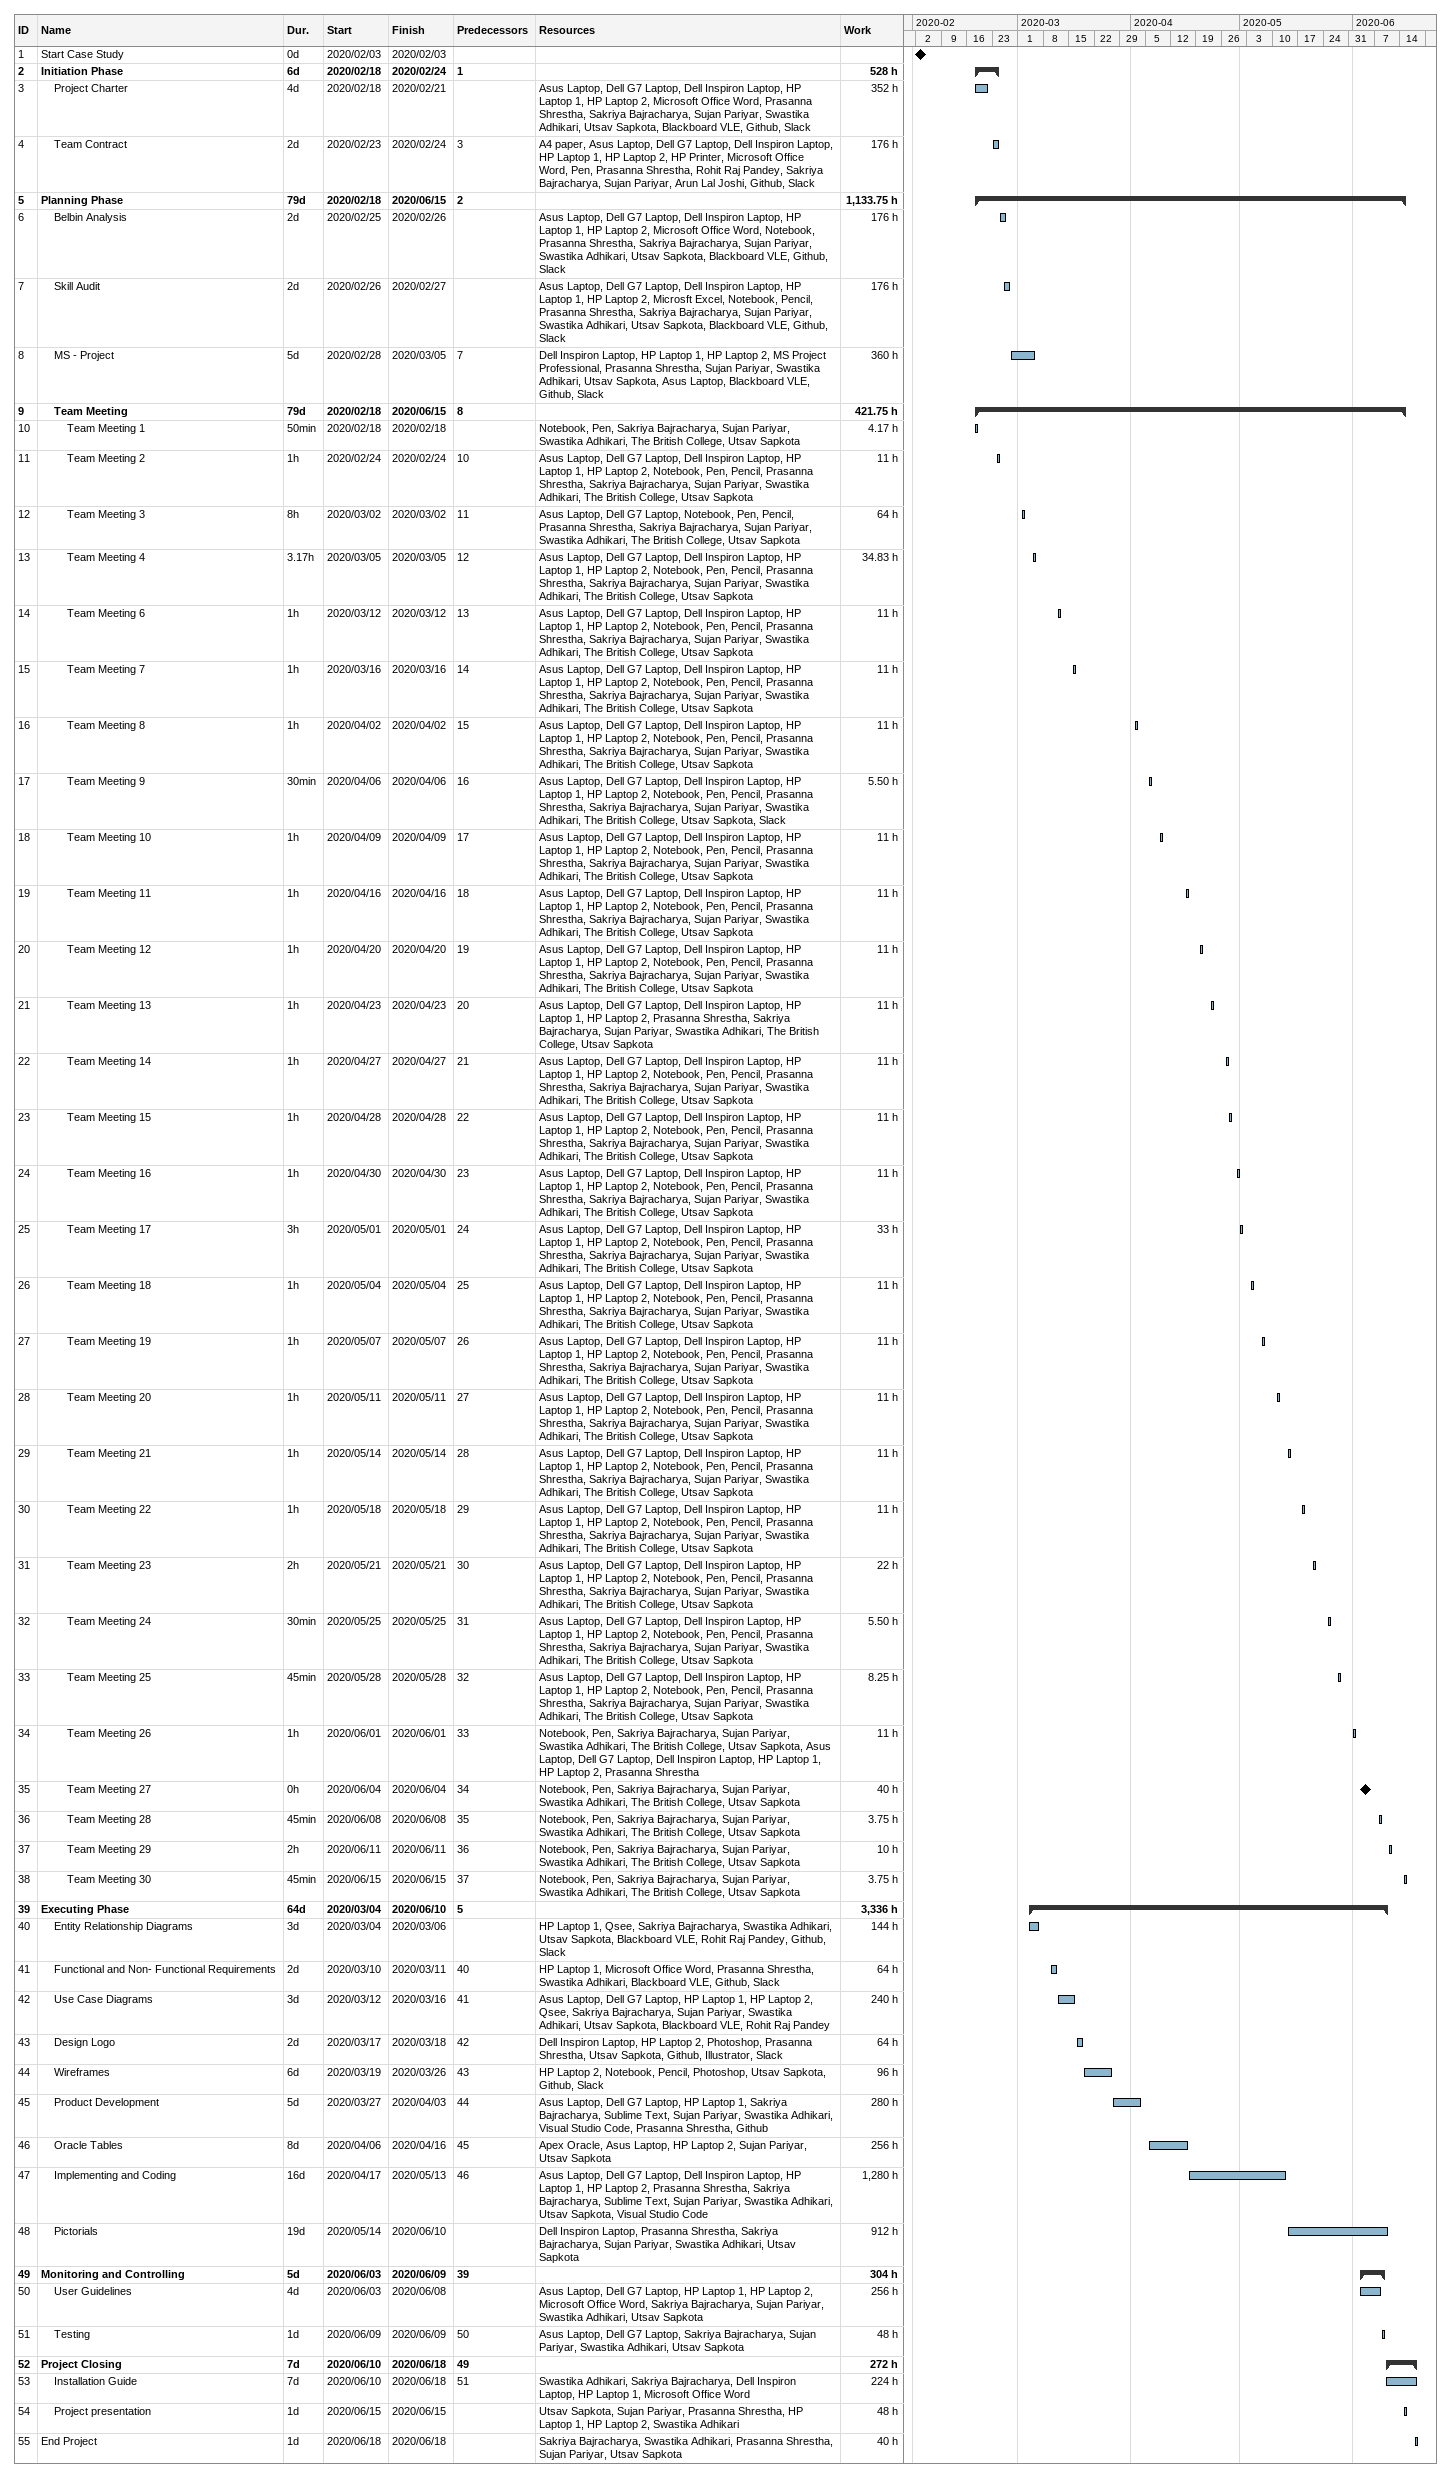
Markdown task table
| ID | Level | Task | Duration | Start | Finish | Predecessors | Resources | Work (h) |
|---|---|---|---|---|---|---|---|---|
| 1 | 1 | Start Case Study | 0d | 2020-02-03 | 2020-02-03 |  |  |  |
| 2 | 1 | **Initiation Phase** | 6d | 2020-02-18 | 2020-02-24 | 1 |  | 528 |
| 3 | 2 | Project Charter | 4d | 2020-02-18 | 2020-02-21 |  | Asus Laptop, Dell G7 Laptop, Dell Inspiron Laptop, HP Laptop 1, HP Laptop 2, Microsoft Office Word, Prasanna Shrestha, Sakriya Bajracharya, Sujan Pariyar, Swastika Adhikari, Utsav Sapkota, Blackboard VLE, Github, Slack | 352 |
| 4 | 2 | Team Contract | 2d | 2020-02-23 | 2020-02-24 | 3 | A4 paper, Asus Laptop, Dell G7 Laptop, Dell Inspiron Laptop, HP Laptop 1, HP Laptop 2, HP Printer, Microsoft Office Word, Pen, Prasanna Shrestha, Rohit Raj Pandey, Sakriya Bajracharya, Sujan Pariyar, Arun Lal Joshi, Github, Slack | 176 |
| 5 | 1 | **Planning Phase** | 79d | 2020-02-18 | 2020-06-15 | 2 |  | 1133.75 |
| 6 | 2 | Belbin Analysis | 2d | 2020-02-25 | 2020-02-26 |  | Asus Laptop, Dell G7 Laptop, Dell Inspiron Laptop, HP Laptop 1, HP Laptop 2, Microsoft Office Word, Notebook, Prasanna Shrestha, Sakriya Bajracharya, Sujan Pariyar, Swastika Adhikari, Utsav Sapkota, Blackboard VLE, Github, Slack | 176 |
| 7 | 2 | Skill Audit | 2d | 2020-02-26 | 2020-02-27 |  | Asus Laptop, Dell G7 Laptop, Dell Inspiron Laptop, HP Laptop 1, HP Laptop 2, Microsft Excel, Notebook, Pencil, Prasanna Shrestha, Sakriya Bajracharya, Sujan Pariyar, Swastika Adhikari, Utsav Sapkota, Blackboard VLE, Github, Slack | 176 |
| 8 | 2 | MS - Project | 5d | 2020-02-28 | 2020-03-05 | 7 | Dell Inspiron Laptop, HP Laptop 1, HP Laptop 2, MS Project Professional, Prasanna Shrestha, Sujan Pariyar, Swastika Adhikari, Utsav Sapkota, Asus Laptop, Blackboard VLE, Github, Slack | 360 |
| 9 | 2 | **Team Meeting** | 79d | 2020-02-18 | 2020-06-15 | 8 |  | 421.75 |
| 10 | 3 | Team Meeting 1 | 50min | 2020-02-18 | 2020-02-18 |  | Notebook, Pen, Sakriya Bajracharya, Sujan Pariyar, Swastika Adhikari, The British College, Utsav Sapkota | 4.17 |
| 11 | 3 | Team Meeting 2 | 1h | 2020-02-24 | 2020-02-24 | 10 | Asus Laptop, Dell G7 Laptop, Dell Inspiron Laptop, HP Laptop 1, HP Laptop 2, Notebook, Pen, Pencil, Prasanna Shrestha, Sakriya Bajracharya, Sujan Pariyar, Swastika Adhikari, The British College, Utsav Sapkota | 11 |
| 12 | 3 | Team Meeting 3 | 8h | 2020-03-02 | 2020-03-02 | 11 | Asus Laptop, Dell G7 Laptop, Notebook, Pen, Pencil, Prasanna Shrestha, Sakriya Bajracharya, Sujan Pariyar, Swastika Adhikari, The British College, Utsav Sapkota | 64 |
| 13 | 3 | Team Meeting 4 | 3.17h | 2020-03-05 | 2020-03-05 | 12 | Asus Laptop, Dell G7 Laptop, Dell Inspiron Laptop, HP Laptop 1, HP Laptop 2, Notebook, Pen, Pencil, Prasanna Shrestha, Sakriya Bajracharya, Sujan Pariyar, Swastika Adhikari, The British College, Utsav Sapkota | 34.83 |
| 14 | 3 | Team Meeting 6 | 1h | 2020-03-12 | 2020-03-12 | 13 | Asus Laptop, Dell G7 Laptop, Dell Inspiron Laptop, HP Laptop 1, HP Laptop 2, Notebook, Pen, Pencil, Prasanna Shrestha, Sakriya Bajracharya, Sujan Pariyar, Swastika Adhikari, The British College, Utsav Sapkota | 11 |
| 15 | 3 | Team Meeting 7 | 1h | 2020-03-16 | 2020-03-16 | 14 | Asus Laptop, Dell G7 Laptop, Dell Inspiron Laptop, HP Laptop 1, HP Laptop 2, Notebook, Pen, Pencil, Prasanna Shrestha, Sakriya Bajracharya, Sujan Pariyar, Swastika Adhikari, The British College, Utsav Sapkota | 11 |
| 16 | 3 | Team Meeting 8 | 1h | 2020-04-02 | 2020-04-02 | 15 | Asus Laptop, Dell G7 Laptop, Dell Inspiron Laptop, HP Laptop 1, HP Laptop 2, Notebook, Pen, Pencil, Prasanna Shrestha, Sakriya Bajracharya, Sujan Pariyar, Swastika Adhikari, The British College, Utsav Sapkota | 11 |
| 17 | 3 | Team Meeting 9 | 30min | 2020-04-06 | 2020-04-06 | 16 | Asus Laptop, Dell G7 Laptop, Dell Inspiron Laptop, HP Laptop 1, HP Laptop 2, Notebook, Pen, Pencil, Prasanna Shrestha, Sakriya Bajracharya, Sujan Pariyar, Swastika Adhikari, The British College, Utsav Sapkota, Slack | 5.50 |
| 18 | 3 | Team Meeting 10 | 1h | 2020-04-09 | 2020-04-09 | 17 | Asus Laptop, Dell G7 Laptop, Dell Inspiron Laptop, HP Laptop 1, HP Laptop 2, Notebook, Pen, Pencil, Prasanna Shrestha, Sakriya Bajracharya, Sujan Pariyar, Swastika Adhikari, The British College, Utsav Sapkota | 11 |
| 19 | 3 | Team Meeting 11 | 1h | 2020-04-16 | 2020-04-16 | 18 | Asus Laptop, Dell G7 Laptop, Dell Inspiron Laptop, HP Laptop 1, HP Laptop 2, Notebook, Pen, Pencil, Prasanna Shrestha, Sakriya Bajracharya, Sujan Pariyar, Swastika Adhikari, The British College, Utsav Sapkota | 11 |
| 20 | 3 | Team Meeting 12 | 1h | 2020-04-20 | 2020-04-20 | 19 | Asus Laptop, Dell G7 Laptop, Dell Inspiron Laptop, HP Laptop 1, HP Laptop 2, Notebook, Pen, Pencil, Prasanna Shrestha, Sakriya Bajracharya, Sujan Pariyar, Swastika Adhikari, The British College, Utsav Sapkota | 11 |
| 21 | 3 | Team Meeting 13 | 1h | 2020-04-23 | 2020-04-23 | 20 | Asus Laptop, Dell G7 Laptop, Dell Inspiron Laptop, HP Laptop 1, HP Laptop 2, Prasanna Shrestha, Sakriya Bajracharya, Sujan Pariyar, Swastika Adhikari, The British College, Utsav Sapkota | 11 |
| 22 | 3 | Team Meeting 14 | 1h | 2020-04-27 | 2020-04-27 | 21 | Asus Laptop, Dell G7 Laptop, Dell Inspiron Laptop, HP Laptop 1, HP Laptop 2, Notebook, Pen, Pencil, Prasanna Shrestha, Sakriya Bajracharya, Sujan Pariyar, Swastika Adhikari, The British College, Utsav Sapkota | 11 |
| 23 | 3 | Team Meeting 15 | 1h | 2020-04-28 | 2020-04-28 | 22 | Asus Laptop, Dell G7 Laptop, Dell Inspiron Laptop, HP Laptop 1, HP Laptop 2, Notebook, Pen, Pencil, Prasanna Shrestha, Sakriya Bajracharya, Sujan Pariyar, Swastika Adhikari, The British College, Utsav Sapkota | 11 |
| 24 | 3 | Team Meeting 16 | 1h | 2020-04-30 | 2020-04-30 | 23 | Asus Laptop, Dell G7 Laptop, Dell Inspiron Laptop, HP Laptop 1, HP Laptop 2, Notebook, Pen, Pencil, Prasanna Shrestha, Sakriya Bajracharya, Sujan Pariyar, Swastika Adhikari, The British College, Utsav Sapkota | 11 |
| 25 | 3 | Team Meeting 17 | 3h | 2020-05-01 | 2020-05-01 | 24 | Asus Laptop, Dell G7 Laptop, Dell Inspiron Laptop, HP Laptop 1, HP Laptop 2, Notebook, Pen, Pencil, Prasanna Shrestha, Sakriya Bajracharya, Sujan Pariyar, Swastika Adhikari, The British College, Utsav Sapkota | 33 |
| 26 | 3 | Team Meeting 18 | 1h | 2020-05-04 | 2020-05-04 | 25 | Asus Laptop, Dell G7 Laptop, Dell Inspiron Laptop, HP Laptop 1, HP Laptop 2, Notebook, Pen, Pencil, Prasanna Shrestha, Sakriya Bajracharya, Sujan Pariyar, Swastika Adhikari, The British College, Utsav Sapkota | 11 |
| 27 | 3 | Team Meeting 19 | 1h | 2020-05-07 | 2020-05-07 | 26 | Asus Laptop, Dell G7 Laptop, Dell Inspiron Laptop, HP Laptop 1, HP Laptop 2, Notebook, Pen, Pencil, Prasanna Shrestha, Sakriya Bajracharya, Sujan Pariyar, Swastika Adhikari, The British College, Utsav Sapkota | 11 |
| 28 | 3 | Team Meeting 20 | 1h | 2020-05-11 | 2020-05-11 | 27 | Asus Laptop, Dell G7 Laptop, Dell Inspiron Laptop, HP Laptop 1, HP Laptop 2, Notebook, Pen, Pencil, Prasanna Shrestha, Sakriya Bajracharya, Sujan Pariyar, Swastika Adhikari, The British College, Utsav Sapkota | 11 |
| 29 | 3 | Team Meeting 21 | 1h | 2020-05-14 | 2020-05-14 | 28 | Asus Laptop, Dell G7 Laptop, Dell Inspiron Laptop, HP Laptop 1, HP Laptop 2, Notebook, Pen, Pencil, Prasanna Shrestha, Sakriya Bajracharya, Sujan Pariyar, Swastika Adhikari, The British College, Utsav Sapkota | 11 |
| 30 | 3 | Team Meeting 22 | 1h | 2020-05-18 | 2020-05-18 | 29 | Asus Laptop, Dell G7 Laptop, Dell Inspiron Laptop, HP Laptop 1, HP Laptop 2, Notebook, Pen, Pencil, Prasanna Shrestha, Sakriya Bajracharya, Sujan Pariyar, Swastika Adhikari, The British College, Utsav Sapkota | 11 |
| 31 | 3 | Team Meeting 23 | 2h | 2020-05-21 | 2020-05-21 | 30 | Asus Laptop, Dell G7 Laptop, Dell Inspiron Laptop, HP Laptop 1, HP Laptop 2, Notebook, Pen, Pencil, Prasanna Shrestha, Sakriya Bajracharya, Sujan Pariyar, Swastika Adhikari, The British College, Utsav Sapkota | 22 |
| 32 | 3 | Team Meeting 24 | 30min | 2020-05-25 | 2020-05-25 | 31 | Asus Laptop, Dell G7 Laptop, Dell Inspiron Laptop, HP Laptop 1, HP Laptop 2, Notebook, Pen, Pencil, Prasanna Shrestha, Sakriya Bajracharya, Sujan Pariyar, Swastika Adhikari, The British College, Utsav Sapkota | 5.50 |
| 33 | 3 | Team Meeting 25 | 45min | 2020-05-28 | 2020-05-28 | 32 | Asus Laptop, Dell G7 Laptop, Dell Inspiron Laptop, HP Laptop 1, HP Laptop 2, Notebook, Pen, Pencil, Prasanna Shrestha, Sakriya Bajracharya, Sujan Pariyar, Swastika Adhikari, The British College, Utsav Sapkota | 8.25 |
| 34 | 3 | Team Meeting 26 | 1h | 2020-06-01 | 2020-06-01 | 33 | Notebook, Pen, Sakriya Bajracharya, Sujan Pariyar, Swastika Adhikari, The British College, Utsav Sapkota, Asus Laptop, Dell G7 Laptop, Dell Inspiron Laptop, HP Laptop 1, HP Laptop 2, Prasanna Shrestha | 11 |
| 35 | 3 | Team Meeting 27 | 0h | 2020-06-04 | 2020-06-04 | 34 | Notebook, Pen, Sakriya Bajracharya, Sujan Pariyar, Swastika Adhikari, The British College, Utsav Sapkota | 40 |
| 36 | 3 | Team Meeting 28 | 45min | 2020-06-08 | 2020-06-08 | 35 | Notebook, Pen, Sakriya Bajracharya, Sujan Pariyar, Swastika Adhikari, The British College, Utsav Sapkota | 3.75 |
| 37 | 3 | Team Meeting 29 | 2h | 2020-06-11 | 2020-06-11 | 36 | Notebook, Pen, Sakriya Bajracharya, Sujan Pariyar, Swastika Adhikari, The British College, Utsav Sapkota | 10 |
| 38 | 3 | Team Meeting 30 | 45min | 2020-06-15 | 2020-06-15 | 37 | Notebook, Pen, Sakriya Bajracharya, Sujan Pariyar, Swastika Adhikari, The British College, Utsav Sapkota | 3.75 |
| 39 | 1 | **Executing Phase** | 64d | 2020-03-04 | 2020-06-10 | 5 |  | 3336 |
| 40 | 2 | Entity Relationship Diagrams | 3d | 2020-03-04 | 2020-03-06 |  | HP Laptop 1, Qsee, Sakriya Bajracharya, Swastika Adhikari, Utsav Sapkota, Blackboard VLE, Rohit Raj Pandey, Github, Slack | 144 |
| 41 | 2 | Functional and Non- Functional Requirements | 2d | 2020-03-10 | 2020-03-11 | 40 | HP Laptop 1, Microsoft Office Word, Prasanna Shrestha, Swastika Adhikari, Blackboard VLE, Github, Slack | 64 |
| 42 | 2 | Use Case Diagrams | 3d | 2020-03-12 | 2020-03-16 | 41 | Asus Laptop, Dell G7 Laptop, HP Laptop 1, HP Laptop 2, Qsee, Sakriya Bajracharya, Sujan Pariyar, Swastika Adhikari, Utsav Sapkota, Blackboard VLE, Rohit Raj Pandey | 240 |
| 43 | 2 | Design Logo | 2d | 2020-03-17 | 2020-03-18 | 42 | Dell Inspiron Laptop, HP Laptop 2, Photoshop, Prasanna Shrestha, Utsav Sapkota, Github, Illustrator, Slack | 64 |
| 44 | 2 | Wireframes | 6d | 2020-03-19 | 2020-03-26 | 43 | HP Laptop 2, Notebook, Pencil, Photoshop, Utsav Sapkota, Github, Slack | 96 |
| 45 | 2 | Product Development | 5d | 2020-03-27 | 2020-04-03 | 44 | Asus Laptop, Dell G7 Laptop, HP Laptop 1, Sakriya Bajracharya, Sublime Text, Sujan Pariyar, Swastika Adhikari, Visual Studio Code, Prasanna Shrestha, Github | 280 |
| 46 | 2 | Oracle Tables | 8d | 2020-04-06 | 2020-04-16 | 45 | Apex Oracle, Asus Laptop, HP Laptop 2, Sujan Pariyar, Utsav Sapkota | 256 |
| 47 | 2 | Implementing and Coding | 16d | 2020-04-17 | 2020-05-13 | 46 | Asus Laptop, Dell G7 Laptop, Dell Inspiron Laptop, HP Laptop 1, HP Laptop 2, Prasanna Shrestha, Sakriya Bajracharya, Sublime Text, Sujan Pariyar, Swastika Adhikari, Utsav Sapkota, Visual Studio Code | 1280 |
| 48 | 2 | Pictorials | 19d | 2020-05-14 | 2020-06-10 |  | Dell Inspiron Laptop, Prasanna Shrestha, Sakriya Bajracharya, Sujan Pariyar, Swastika Adhikari, Utsav Sapkota | 912 |
| 49 | 1 | **Monitoring and Controlling** | 5d | 2020-06-03 | 2020-06-09 | 39 |  | 304 |
| 50 | 2 | User Guidelines | 4d | 2020-06-03 | 2020-06-08 |  | Asus Laptop, Dell G7 Laptop, HP Laptop 1, HP Laptop 2, Microsoft Office Word, Sakriya Bajracharya, Sujan Pariyar, Swastika Adhikari, Utsav Sapkota | 256 |
| 51 | 2 | Testing | 1d | 2020-06-09 | 2020-06-09 | 50 | Asus Laptop, Dell G7 Laptop, Sakriya Bajracharya, Sujan Pariyar, Swastika Adhikari, Utsav Sapkota | 48 |
| 52 | 1 | **Project Closing** | 7d | 2020-06-10 | 2020-06-18 | 49 |  | 272 |
| 53 | 2 | Installation Guide | 7d | 2020-06-10 | 2020-06-18 | 51 | Swastika Adhikari, Sakriya Bajracharya, Dell Inspiron Laptop, HP Laptop 1, Microsoft Office Word | 224 |
| 54 | 2 | Project presentation | 1d | 2020-06-15 | 2020-06-15 |  | Utsav Sapkota, Sujan Pariyar, Prasanna Shrestha, HP Laptop 1, HP Laptop 2, Swastika Adhikari | 48 |
| 55 | 1 | End Project | 1d | 2020-06-18 | 2020-06-18 |  | Sakriya Bajracharya, Swastika Adhikari, Prasanna Shrestha, Sujan Pariyar, Utsav Sapkota | 40 |
